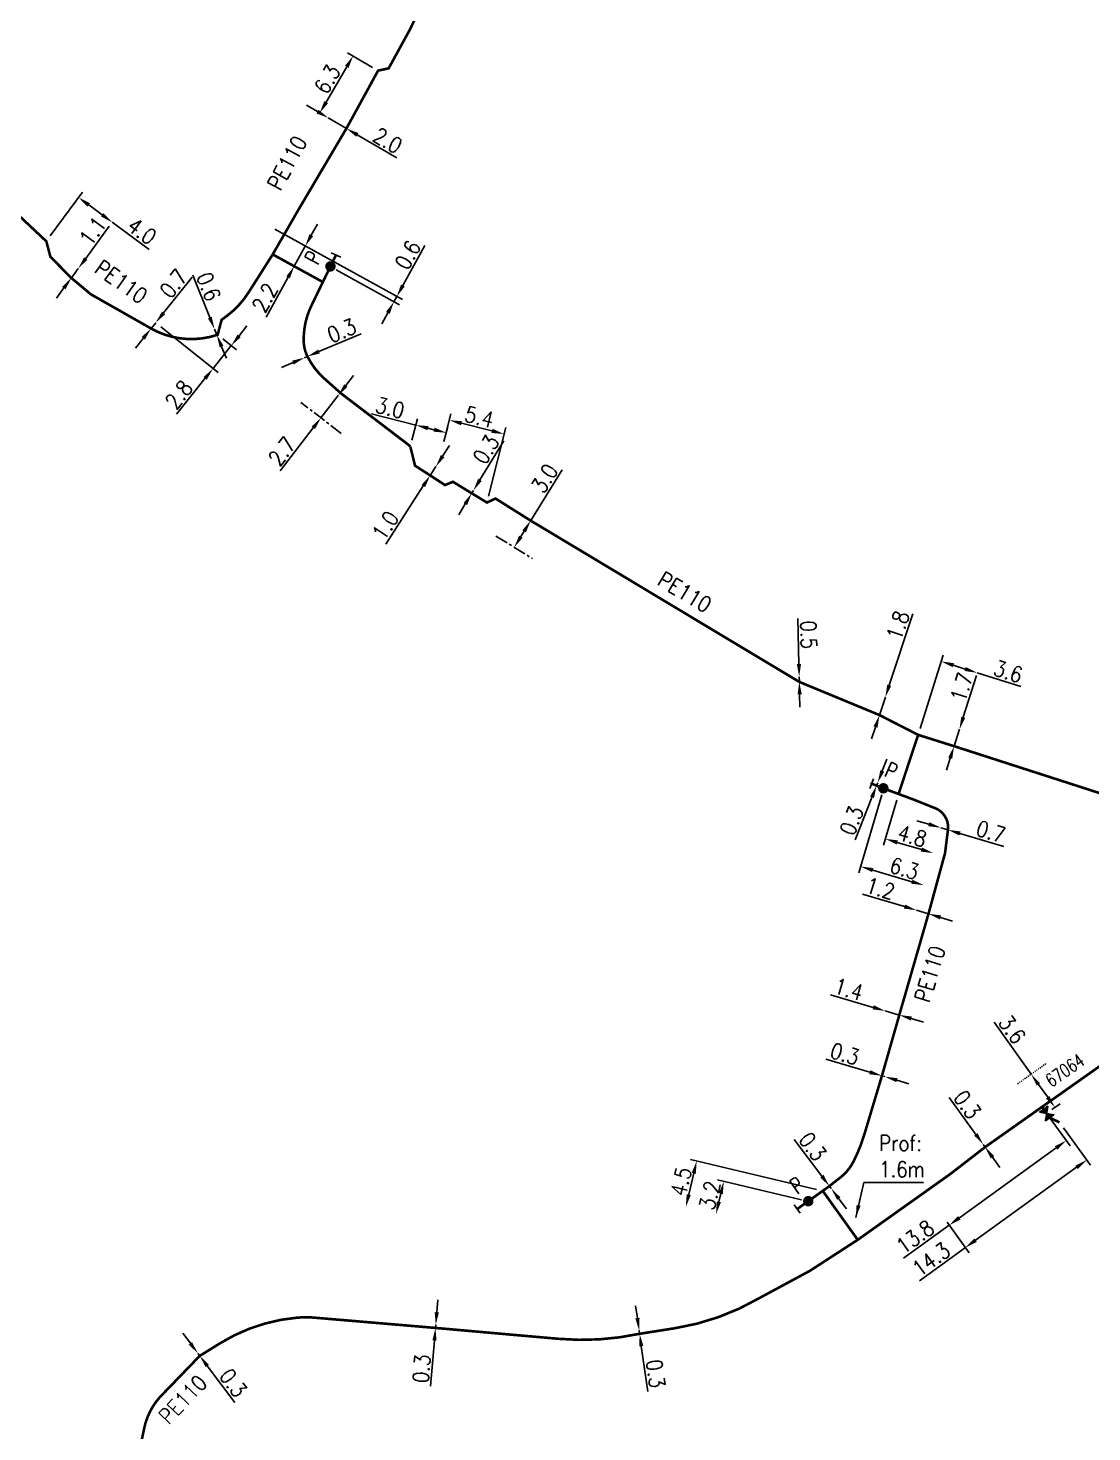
# Model space of a CAD drawing. Header units: millimetres. Extents: x 194012 to 194987, y 156000 to 157000.
# Drawn here: x 194085.4 to 194187, y 156139.5 to 156273.7 of the extents above; entities that cross this region are included whole.
import ezdxf
from ezdxf.enums import TextEntityAlignment as Align

# ---------------------------------------------------------------- set-up
doc = ezdxf.new("R2010")
doc.units = ezdxf.units.MM
doc.header["$PDMODE"] = 34
doc.linetypes.add('CENTER', pattern=[2, 1.25, -0.25, 0.25, -0.25])
doc.layers.get('0').update_dxf_attribs({"linetype": 'CONTINUOUS'})
doc.layers.get('Defpoints').update_dxf_attribs({"linetype": 'CONTINUOUS'})
for name, color, linetype in [('G_120', 4, 'CONTINUOUS'), ('G_300', 7, 'CONTINUOUS'), ('G_340', 7, 'CONTINUOUS')]:
    doc.layers.add(name, color=color, linetype=linetype)
doc.styles.add('G_ROMANS', font='ROMANS.SHX', dxfattribs={"width": 0.75})
doc.styles.get("Standard").update_dxf_attribs({"font": 'romans.shx', "width": 0.85})
doc.linetypes.add('G_TYPB_PE', pattern='A,5,-0.3,["o",Standard,S=1.5,R=0,X=0,Y=-0.5],-1.65', length=6.95)
doc.dimstyles.get("Standard").update_dxf_attribs({"dimtxt": 1.5, "dimasz": 1.2, "dimexe": 0.625, "dimexo": 0.625, "dimgap": 0.25, "dimtad": 1, "dimdec": 1, "dimzin": 0, "dimdsep": 46, "dimtxsty": 'Standard', "dimcen": -0.5, "dimadec": 0, "dimazin": 0, "dimtfac": 1, "dimtdec": 1, "dimtmove": 0, "dimatfit": 3, "dimfxl": 1, "dimtolj": 1, "dimtzin": 0, "dimarcsym": 0})

# ---------------------------------------------------------------- blocks, each defined once
blk = doc.blocks.new('G_300_12')
at = {"color": 0, "linetype": 'Continuous', "const_width": 0.497, "flags": 128}
blk.add_lwpolyline([(-0.21, 0, 1), (0.29, 0, 1)], format="xyb", close=True, dxfattribs=at)
at = {"color": 0, "linetype": 'Continuous', "style": 'G_ROMANS', "width": 0.75}
blk.add_text('P', height=1.5, dxfattribs=at).set_placement((0.04, 1.85), align=Align.MIDDLE)
at = {"color": 0, "linetype": 'Continuous', "style": 'G_ROMANS', "width": 0.75, "flags": 3}
for tag, p in [('DEF_LEG', (0, -10)), ('DEF_COUP', (0, -12.5)), ('DEF_TYPE', (0, -15))]:
    blk.add_attdef(tag, text='', height=1.2, dxfattribs=at).set_placement(p, align=Align.MIDDLE)
blk = doc.blocks.new('*D128')
at = {"layer": 'Defpoints', "color": 0, "linetype": 'Continuous'}
for p in [(194176.66, 156167), (194176.66, 156167), (194176.83, 156166.76)]:
    blk.add_point(p, dxfattribs=at)
at = {"layer": 'G_120', "color": 0, "linetype": 'Continuous', "lineweight": -2}
for p, q in [((194175.95, 156167.97), (194173.39, 156171.51)), ((194176.83, 156166.76), (194176.66, 156167)), ((194177.54, 156165.79), (194178.24, 156164.81))]:
    blk.add_line(p, q, dxfattribs=at)
at = {"layer": 'G_120', "color": 0, "linetype": 'Continuous'}
for points in [[(194176.11, 156168.09), (194175.79, 156167.86), (194176.66, 156167)], [(194177.7, 156165.9), (194177.37, 156165.67), (194176.83, 156166.76)]]:
    blk.add_solid(points, dxfattribs=at)
at = {"layer": 'G_120', "color": 0, "linetype": 'Continuous', "insert": (194175.13, 156170.82), "char_height": 1.5, "attachment_point": 5, "rotation": 305.9159}
blk.add_mtext('\\A1;0.3', dxfattribs=at)
blk = doc.blocks.new('*D129')
at = {"layer": 'Defpoints', "color": 0, "linetype": 'Continuous'}
for p in [(194143.78, 156149.22), (194143.78, 156149.22), (194143.82, 156148.92)]:
    blk.add_point(p, dxfattribs=at)
at = {"layer": 'G_120', "color": 0, "linetype": 'Continuous', "lineweight": -2}
for p, q in [((194143.61, 156150.41), (194143.44, 156151.6)), ((194143.78, 156149.22), (194143.82, 156148.92)), ((194143.98, 156147.73), (194144.59, 156143.4))]:
    blk.add_line(p, q, dxfattribs=at)
at = {"layer": 'G_120', "color": 0, "linetype": 'Continuous'}
for points in [[(194143.81, 156150.44), (194143.41, 156150.38), (194143.78, 156149.22)], [(194144.18, 156147.76), (194143.79, 156147.71), (194143.82, 156148.92)]]:
    blk.add_solid(points, dxfattribs=at)
at = {"layer": 'G_120', "color": 0, "linetype": 'Continuous', "insert": (194145.36, 156145.11), "char_height": 1.5, "attachment_point": 5, "rotation": 277.957}
blk.add_mtext('\\A1;0.3', dxfattribs=at)
blk = doc.blocks.new('*D130')
at = {"layer": 'Defpoints', "color": 0, "linetype": 'Continuous'}
for p in [(194124.31, 156149.48), (194124.34, 156149.78), (194124.34, 156149.78)]:
    blk.add_point(p, dxfattribs=at)
at = {"layer": 'G_120', "color": 0, "linetype": 'Continuous', "lineweight": -2}
for p, q in [((194124.44, 156150.97), (194124.54, 156152.17)), ((194124.34, 156149.78), (194124.31, 156149.48)), ((194124.21, 156148.28), (194123.85, 156143.93))]:
    blk.add_line(p, q, dxfattribs=at)
at = {"layer": 'G_120', "color": 0, "linetype": 'Continuous'}
for points in [[(194124.24, 156150.99), (194124.64, 156150.96), (194124.34, 156149.78)], [(194124.02, 156148.3), (194124.41, 156148.27), (194124.31, 156149.48)]]:
    blk.add_solid(points, dxfattribs=at)
at = {"layer": 'G_120', "color": 0, "linetype": 'Continuous', "insert": (194122.99, 156145.59), "char_height": 1.5, "attachment_point": 5, "rotation": 85.2275}
blk.add_mtext('\\A1;0.3', dxfattribs=at)
blk = doc.blocks.new('*D131')
at = {"layer": 'Defpoints', "color": 0, "linetype": 'Continuous'}
for p in [(194101.61, 156147.05), (194101.61, 156147.05), (194101.79, 156146.81)]:
    blk.add_point(p, dxfattribs=at)
at = {"layer": 'G_120', "color": 0, "linetype": 'Continuous', "lineweight": -2}
for p, q in [((194100.89, 156148.01), (194100.16, 156148.97)), ((194101.61, 156147.05), (194101.79, 156146.81)), ((194102.51, 156145.85), (194105.15, 156142.36))]:
    blk.add_line(p, q, dxfattribs=at)
at = {"layer": 'G_120', "color": 0, "linetype": 'Continuous'}
for points in [[(194101.05, 156148.13), (194100.73, 156147.89), (194101.61, 156147.05)], [(194102.67, 156145.97), (194102.36, 156145.73), (194101.79, 156146.81)]]:
    blk.add_solid(points, dxfattribs=at)
at = {"layer": 'G_120', "color": 0, "linetype": 'Continuous', "insert": (194104.99, 156144.23), "char_height": 1.5, "attachment_point": 5, "rotation": 307.0607}
blk.add_mtext('\\A1;0.3', dxfattribs=at)
blk = doc.blocks.new('*D147')
at = {"layer": 'Defpoints', "color": 0, "linetype": 'Continuous'}
for p in [(194159.9, 156161.57), (194151.12, 156160.36), (194151.12, 156160.36)]:
    blk.add_point(p, dxfattribs=at)
at = {"layer": 'G_300', "color": 0, "linetype": 'Continuous', "lineweight": -2}
for p, q in [((194159.3, 156161.71), (194151.25, 156163.62)), ((194151.58, 156162.31), (194151.39, 156161.53))]:
    blk.add_line(p, q, dxfattribs=at)
at = {"layer": 'G_300', "color": 0, "linetype": 'Continuous'}
for points in [[(194151.39, 156162.36), (194151.77, 156162.26), (194151.86, 156163.48)], [(194151.2, 156161.58), (194151.59, 156161.49), (194151.12, 156160.36)]]:
    blk.add_solid(points, dxfattribs=at)
at = {"layer": 'G_300', "color": 0, "linetype": 'Continuous', "insert": (194150.51, 156162.15), "char_height": 1.5, "attachment_point": 5, "rotation": 76.6465}
blk.add_mtext('\\A1;3.2', dxfattribs=at)
blk = doc.blocks.new('*D148')
at = {"layer": 'Defpoints', "color": 0, "linetype": 'Continuous'}
for p in [(194161.32, 156162.57), (194148.23, 156161.05), (194148.23, 156161.05)]:
    blk.add_point(p, dxfattribs=at)
at = {"layer": 'G_120', "color": 0, "linetype": 'Continuous', "lineweight": -2}
for p, q in [((194160.71, 156162.71), (194148.67, 156165.57)), ((194149, 156164.26), (194148.51, 156162.22))]:
    blk.add_line(p, q, dxfattribs=at)
at = {"layer": 'G_120', "color": 0, "linetype": 'Continuous'}
for points in [[(194148.8, 156164.31), (194149.19, 156164.21), (194149.27, 156165.43)], [(194148.32, 156162.26), (194148.71, 156162.17), (194148.23, 156161.05)]]:
    blk.add_solid(points, dxfattribs=at)
at = {"layer": 'G_120', "color": 0, "linetype": 'Continuous', "insert": (194147.78, 156163.47), "char_height": 1.5, "attachment_point": 5, "rotation": 76.6465}
blk.add_mtext('\\A1;4.5', dxfattribs=at)
blk = doc.blocks.new('*D149')
at = {"layer": 'Defpoints', "color": 0, "linetype": 'Continuous'}
for p in [(194161.95, 156163.03), (194162.13, 156162.79), (194162.13, 156162.79)]:
    blk.add_point(p, dxfattribs=at)
at = {"layer": 'G_120', "color": 0, "linetype": 'Continuous', "lineweight": -2}
for p, q in [((194161.23, 156163.99), (194158.59, 156167.47)), ((194162.13, 156162.79), (194161.95, 156163.03)), ((194162.86, 156161.83), (194163.58, 156160.87))]:
    blk.add_line(p, q, dxfattribs=at)
at = {"layer": 'G_120', "color": 0, "linetype": 'Continuous'}
for points in [[(194161.39, 156164.11), (194161.07, 156163.86), (194161.95, 156163.03)], [(194163.02, 156161.95), (194162.7, 156161.71), (194162.13, 156162.79)]]:
    blk.add_solid(points, dxfattribs=at)
at = {"layer": 'G_120', "color": 0, "linetype": 'Continuous', "insert": (194160.35, 156166.81), "char_height": 1.5, "attachment_point": 5, "rotation": 307.1049}
blk.add_mtext('\\A1;0.3', dxfattribs=at)
blk = doc.blocks.new('*D150')
at = {"layer": 'Defpoints', "color": 0, "linetype": 'Continuous'}
for p in [(194166.97, 156173.57), (194167.25, 156173.49), (194167.25, 156173.49)]:
    blk.add_point(p, dxfattribs=at)
at = {"layer": 'G_120', "color": 0, "linetype": 'Continuous', "lineweight": -2}
for p, q in [((194165.82, 156173.92), (194161.62, 156175.16)), ((194167.25, 156173.49), (194166.97, 156173.57)), ((194168.4, 156173.15), (194169.55, 156172.81))]:
    blk.add_line(p, q, dxfattribs=at)
at = {"layer": 'G_120', "color": 0, "linetype": 'Continuous'}
for points in [[(194165.87, 156174.11), (194165.76, 156173.72), (194166.97, 156173.57)], [(194168.46, 156173.34), (194168.35, 156172.96), (194167.25, 156173.49)]]:
    blk.add_solid(points, dxfattribs=at)
at = {"layer": 'G_120', "color": 0, "linetype": 'Continuous', "insert": (194163.43, 156175.67), "char_height": 1.5, "attachment_point": 5, "rotation": 343.4586}
blk.add_mtext('\\A1;0.3', dxfattribs=at)
blk = doc.blocks.new('*D151')
at = {"layer": 'Defpoints', "color": 0, "linetype": 'Continuous'}
for p in [(194167.29, 156179.77), (194167.29, 156179.77), (194168.63, 156179.38)]:
    blk.add_point(p, dxfattribs=at)
at = {"layer": 'G_120', "color": 0, "linetype": 'Continuous', "lineweight": -2}
for p, q in [((194166.14, 156180.11), (194162.06, 156181.31)), ((194168.63, 156179.38), (194167.29, 156179.77)), ((194169.78, 156179.04), (194170.93, 156178.7))]:
    blk.add_line(p, q, dxfattribs=at)
at = {"layer": 'G_120', "color": 0, "linetype": 'Continuous'}
for points in [[(194166.19, 156180.31), (194166.08, 156179.92), (194167.29, 156179.77)], [(194169.84, 156179.23), (194169.73, 156178.85), (194168.63, 156179.38)]]:
    blk.add_solid(points, dxfattribs=at)
at = {"layer": 'G_120', "color": 0, "linetype": 'Continuous', "insert": (194163.8, 156181.84), "char_height": 1.5, "attachment_point": 5, "rotation": 343.6075}
blk.add_mtext('\\A1;1.4', dxfattribs=at)
blk = doc.blocks.new('*D152')
at = {"layer": 'Defpoints', "color": 0, "linetype": 'Continuous'}
for p in [(194170.27, 156189.39), (194170.27, 156189.39), (194171.42, 156189.05)]:
    blk.add_point(p, dxfattribs=at)
at = {"layer": 'G_120', "color": 0, "linetype": 'Continuous', "lineweight": -2}
for p, q in [((194169.12, 156189.74), (194165.11, 156190.94)), ((194171.42, 156189.05), (194170.27, 156189.39)), ((194172.57, 156188.71), (194173.72, 156188.36))]:
    blk.add_line(p, q, dxfattribs=at)
at = {"layer": 'G_120', "color": 0, "linetype": 'Continuous'}
for points in [[(194169.18, 156189.93), (194169.07, 156189.55), (194170.27, 156189.39)], [(194172.63, 156188.9), (194172.51, 156188.51), (194171.42, 156189.05)]]:
    blk.add_solid(points, dxfattribs=at)
at = {"layer": 'G_120', "color": 0, "linetype": 'Continuous', "insert": (194166.83, 156191.47), "char_height": 1.5, "attachment_point": 5, "rotation": 343.341}
blk.add_mtext('\\A1;1.2', dxfattribs=at)
blk = doc.blocks.new('*D153')
at = {"layer": 'Defpoints', "color": 0, "linetype": 'Continuous'}
for p in [(194167.15, 156201.03), (194170.98, 156191.78), (194170.98, 156191.78)]:
    blk.add_point(p, dxfattribs=at)
at = {"layer": 'G_300', "color": 0, "linetype": 'Continuous', "lineweight": -2}
for p, q in [((194166.97, 156200.43), (194164.76, 156192.97)), ((194166.09, 156193.23), (194169.83, 156192.12))]:
    blk.add_line(p, q, dxfattribs=at)
at = {"layer": 'G_300', "color": 0, "linetype": 'Continuous'}
for points in [[(194166.15, 156193.42), (194166.03, 156193.04), (194164.94, 156193.57)], [(194169.89, 156192.31), (194169.77, 156191.93), (194170.98, 156191.78)]]:
    blk.add_solid(points, dxfattribs=at)
at = {"layer": 'G_300', "color": 0, "linetype": 'Continuous', "insert": (194169.11, 156193.38), "char_height": 1.5, "attachment_point": 5, "rotation": 343.4798}
blk.add_mtext('\\A1;6.3', dxfattribs=at)
blk = doc.blocks.new('*D154')
at = {"layer": 'Defpoints', "color": 0, "linetype": 'Continuous'}
for p in [(194168.56, 156200.5), (194171.89, 156194.85), (194171.89, 156194.85)]:
    blk.add_point(p, dxfattribs=at)
at = {"layer": 'G_120', "color": 0, "linetype": 'Continuous', "lineweight": -2}
for p, q in [((194168.38, 156199.9), (194167.11, 156195.62)), ((194168.44, 156195.87), (194170.74, 156195.19))]:
    blk.add_line(p, q, dxfattribs=at)
at = {"layer": 'G_120', "color": 0, "linetype": 'Continuous'}
for points in [[(194168.5, 156196.07), (194168.38, 156195.68), (194167.29, 156196.21)], [(194170.8, 156195.38), (194170.68, 156195), (194171.89, 156194.85)]]:
    blk.add_solid(points, dxfattribs=at)
at = {"layer": 'G_120', "color": 0, "linetype": 'Continuous', "insert": (194169.87, 156196.49), "char_height": 1.5, "attachment_point": 5, "rotation": 343.4798}
blk.add_mtext('\\A1;4.8', dxfattribs=at)
blk = doc.blocks.new('*D155')
at = {"layer": 'Defpoints', "color": 0, "linetype": 'Continuous'}
for p in [(194172.61, 156197.27), (194172.61, 156197.27), (194173.28, 156197.07)]:
    blk.add_point(p, dxfattribs=at)
at = {"layer": 'G_120', "color": 0, "linetype": 'Continuous', "lineweight": -2}
for p, q in [((194171.46, 156197.61), (194170.31, 156197.95)), ((194172.61, 156197.27), (194173.28, 156197.07)), ((194174.43, 156196.73), (194178.62, 156195.49))]:
    blk.add_line(p, q, dxfattribs=at)
at = {"layer": 'G_120', "color": 0, "linetype": 'Continuous'}
for points in [[(194171.51, 156197.8), (194171.4, 156197.42), (194172.61, 156197.27)], [(194174.49, 156196.92), (194174.37, 156196.54), (194173.28, 156197.07)]]:
    blk.add_solid(points, dxfattribs=at)
at = {"layer": 'G_120', "color": 0, "linetype": 'Continuous', "insert": (194177.38, 156196.9), "char_height": 1.5, "attachment_point": 5, "rotation": 343.4798}
blk.add_mtext('\\A1;0.7', dxfattribs=at)
blk = doc.blocks.new('G_340_07')
at = {"color": 0, "linetype": 'Continuous', "const_width": 0.25, "flags": 128}
blk.add_lwpolyline([(0, 0), (1.25, 0)], dxfattribs=at)
at = {"color": 0, "linetype": 'Continuous', "flags": 128}
blk.add_lwpolyline([(1.25, -0.5), (1.25, 0.5)], dxfattribs=at)
at = {"color": 0, "linetype": 'Continuous', "style": 'G_ROMANS', "width": 0.75, "flags": 3}
for tag, p in [('DEF_LEG', (0, -5)), ('DEF_COUP', (0, -7.5)), ('DEF_TYPE', (0, -10))]:
    blk.add_attdef(tag, text='', height=1.2, dxfattribs=at).set_placement(p, align=Align.MIDDLE)
blk = doc.blocks.new('*D156')
at = {"layer": 'Defpoints', "color": 0, "linetype": 'Continuous'}
for p in [(194176.08, 156212.08), (194176.08, 156212.08), (194170.43, 156206.15)]:
    blk.add_point(p, dxfattribs=at)
at = {"layer": 'G_120', "color": 0, "linetype": 'Continuous', "lineweight": -2}
for p, q in [((194170.62, 156206.75), (194172.83, 156213.76)), ((194173.79, 156212.81), (194174.93, 156212.44)), ((194176.08, 156212.08), (194180.25, 156210.77))]:
    blk.add_line(p, q, dxfattribs=at)
at = {"layer": 'G_120', "color": 0, "linetype": 'Continuous'}
for points in [[(194173.85, 156213), (194173.73, 156212.61), (194172.64, 156213.17)], [(194174.99, 156212.63), (194174.87, 156212.25), (194176.08, 156212.08)]]:
    blk.add_solid(points, dxfattribs=at)
at = {"layer": 'G_120', "color": 0, "linetype": 'Continuous', "insert": (194179.03, 156212.2), "char_height": 1.5, "attachment_point": 5, "rotation": 342.4955}
blk.add_mtext('\\A1;3.6', dxfattribs=at)
blk = doc.blocks.new('*D157')
at = {"layer": 'Defpoints', "color": 0, "linetype": 'Continuous'}
for p in [(194174.38, 156206.69), (194174.38, 156206.69), (194173.86, 156205.07)]:
    blk.add_point(p, dxfattribs=at)
at = {"layer": 'G_120', "color": 0, "linetype": 'Continuous', "lineweight": -2}
for p, q in [((194174.74, 156207.83), (194176, 156211.83)), ((194173.86, 156205.07), (194174.38, 156206.69)), ((194173.5, 156203.92), (194173.14, 156202.78))]:
    blk.add_line(p, q, dxfattribs=at)
at = {"layer": 'G_120', "color": 0, "linetype": 'Continuous'}
for points in [[(194174.55, 156207.89), (194174.93, 156207.77), (194174.38, 156206.69)], [(194173.31, 156203.98), (194173.69, 156203.86), (194173.86, 156205.07)]]:
    blk.add_solid(points, dxfattribs=at)
at = {"layer": 'G_120', "color": 0, "linetype": 'Continuous', "insert": (194174.59, 156210.7), "char_height": 1.5, "attachment_point": 5, "rotation": 72.4955}
blk.add_mtext('\\A1;1.7', dxfattribs=at)
blk = doc.blocks.new('*D158')
at = {"layer": 'Defpoints', "color": 0, "linetype": 'Continuous'}
for p in [(194166.57, 156201.58), (194166.57, 156201.58), (194167.15, 156201.03)]:
    blk.add_point(p, dxfattribs=at)
at = {"layer": 'G_300', "color": 0, "linetype": 'Continuous', "lineweight": -2}
for p, q in [((194167, 156202.7), (194167.44, 156203.82)), ((194166.57, 156201.26), (194165.88, 156201.53)), ((194166.57, 156201.58), (194166.46, 156201.3)), ((194166.02, 156200.18), (194164.43, 156196.11))]:
    blk.add_line(p, q, dxfattribs=at)
at = {"layer": 'G_300', "color": 0, "linetype": 'Continuous'}
for points in [[(194166.82, 156202.77), (194167.19, 156202.63), (194166.57, 156201.58)], [(194165.84, 156200.26), (194166.21, 156200.11), (194166.46, 156201.3)]]:
    blk.add_solid(points, dxfattribs=at)
at = {"layer": 'G_300', "color": 0, "linetype": 'Continuous', "insert": (194164.08, 156197.95), "char_height": 1.5, "attachment_point": 5, "rotation": 68.6653}
blk.add_mtext('\\A1;0.3', dxfattribs=at)
blk = doc.blocks.new('*D161')
at = {"layer": 'Defpoints', "color": 0, "linetype": 'Continuous'}
for p in [(194167.3, 156209.75), (194167.3, 156209.75), (194166.74, 156208.04)]:
    blk.add_point(p, dxfattribs=at)
at = {"layer": 'G_120', "color": 0, "linetype": 'Continuous', "lineweight": -2}
for p, q in [((194167.67, 156210.89), (194169.91, 156217.71)), ((194166.74, 156208.04), (194167.3, 156209.75)), ((194166.36, 156206.9), (194165.99, 156205.76))]:
    blk.add_line(p, q, dxfattribs=at)
at = {"layer": 'G_120', "color": 0, "linetype": 'Continuous'}
for points in [[(194167.48, 156210.96), (194167.86, 156210.83), (194167.3, 156209.75)], [(194166.17, 156206.97), (194166.55, 156206.84), (194166.74, 156208.04)]]:
    blk.add_solid(points, dxfattribs=at)
at = {"layer": 'G_120', "color": 0, "linetype": 'Continuous', "insert": (194168.5, 156216.61), "char_height": 1.5, "attachment_point": 5, "rotation": 71.8163}
blk.add_mtext('\\A1;1.8', dxfattribs=at)
blk = doc.blocks.new('*D162')
at = {"layer": 'Defpoints', "color": 0, "linetype": 'Continuous'}
for p in [(194159.07, 156211.71), (194159.07, 156211.71), (194159.08, 156211.21)]:
    blk.add_point(p, dxfattribs=at)
at = {"layer": 'G_120', "color": 0, "linetype": 'Continuous', "lineweight": -2}
for p, q in [((194159.04, 156212.91), (194158.93, 156217.28)), ((194159.08, 156211.21), (194159.07, 156211.71)), ((194159.11, 156210.01), (194159.14, 156208.81))]:
    blk.add_line(p, q, dxfattribs=at)
at = {"layer": 'G_120', "color": 0, "linetype": 'Continuous'}
for points in [[(194159.24, 156212.92), (194158.84, 156212.91), (194159.07, 156211.71)], [(194159.31, 156210.02), (194158.91, 156210.01), (194159.08, 156211.21)]]:
    blk.add_solid(points, dxfattribs=at)
at = {"layer": 'G_120', "color": 0, "linetype": 'Continuous', "insert": (194159.97, 156215.72), "char_height": 1.5, "attachment_point": 5, "rotation": 271.408}
blk.add_mtext('\\A1;0.5', dxfattribs=at)
blk = doc.blocks.new('*D163')
at = {"layer": 'Defpoints', "color": 0, "linetype": 'Continuous'}
for p in [(194133.41, 156226.62), (194131.84, 156224.07), (194131.84, 156224.07)]:
    blk.add_point(p, dxfattribs=at)
at = {"layer": 'G_120', "color": 0, "linetype": 'Continuous', "lineweight": -2}
for p, q in [((194133.41, 156226.62), (194136.42, 156231.48)), ((194132.47, 156225.09), (194132.78, 156225.6))]:
    blk.add_line(p, q, dxfattribs=at)
at = {"layer": 'G_120', "color": 0, "linetype": 'Continuous'}
for points in [[(194132.61, 156225.7), (194132.95, 156225.49), (194133.41, 156226.62)], [(194132.3, 156225.19), (194132.64, 156224.98), (194131.84, 156224.07)]]:
    blk.add_solid(points, dxfattribs=at)
at = {"layer": 'G_120', "color": 0, "linetype": 'Continuous', "insert": (194134.74, 156230.66), "char_height": 1.5, "attachment_point": 5, "rotation": 58.2445}
blk.add_mtext('\\A1;3.0', dxfattribs=at)
blk = doc.blocks.new('*D164')
at = {"layer": 'Defpoints', "color": 0, "linetype": 'Continuous'}
for p in [(194127.78, 156229.23), (194127.94, 156229.49), (194127.94, 156229.49)]:
    blk.add_point(p, dxfattribs=at)
at = {"layer": 'G_120', "color": 0, "linetype": 'Continuous', "lineweight": -2}
for p, q in [((194128.56, 156230.52), (194130.83, 156234.25)), ((194127.78, 156229.23), (194127.94, 156229.49)), ((194127.16, 156228.21), (194126.54, 156227.18))]:
    blk.add_line(p, q, dxfattribs=at)
at = {"layer": 'G_120', "color": 0, "linetype": 'Continuous'}
for points in [[(194128.39, 156230.62), (194128.73, 156230.41), (194127.94, 156229.49)], [(194126.99, 156228.31), (194127.33, 156228.1), (194127.78, 156229.23)]]:
    blk.add_solid(points, dxfattribs=at)
at = {"layer": 'G_120', "color": 0, "linetype": 'Continuous', "insert": (194129.15, 156233.42), "char_height": 1.5, "attachment_point": 5, "rotation": 58.7415}
blk.add_mtext('\\A1;0.3', dxfattribs=at)
blk = doc.blocks.new('*D165')
at = {"layer": 'Defpoints', "color": 0, "linetype": 'Continuous'}
for p in [(194125.64, 156236.22), (194124.97, 156233.57), (194129.23, 156228.35)]:
    blk.add_point(p, dxfattribs=at)
at = {"layer": 'G_120', "color": 0, "linetype": 'Continuous', "lineweight": -2}
for p, q in [((194125.12, 156234.18), (194125.79, 156236.82)), ((194129.71, 156235.2), (194126.8, 156235.93)), ((194129.38, 156228.96), (194131.03, 156235.51))]:
    blk.add_line(p, q, dxfattribs=at)
at = {"layer": 'G_120', "color": 0, "linetype": 'Continuous'}
for points in [[(194126.85, 156236.12), (194126.75, 156235.73), (194125.64, 156236.22)], [(194129.76, 156235.39), (194129.66, 156235), (194130.87, 156234.9)]]:
    blk.add_solid(points, dxfattribs=at)
at = {"layer": 'G_120', "color": 0, "linetype": 'Continuous', "insert": (194128.5, 156236.53), "char_height": 1.5, "attachment_point": 5, "rotation": 345.9254}
blk.add_mtext('\\A1;5.4', dxfattribs=at)
blk = doc.blocks.new('*D166')
at = {"layer": 'Defpoints', "color": 0, "linetype": 'Continuous'}
for p in [(194125.34, 156235.02), (194121.91, 156233.7), (194124.97, 156233.57)]:
    blk.add_point(p, dxfattribs=at)
at = {"layer": 'G_120', "color": 0, "linetype": 'Continuous', "lineweight": -2}
for p, q in [((194122.43, 156235.75), (194118.19, 156236.81)), ((194122.06, 156234.3), (194122.58, 156236.36)), ((194124.17, 156235.31), (194123.59, 156235.46)), ((194125.12, 156234.18), (194125.49, 156235.63))]:
    blk.add_line(p, q, dxfattribs=at)
at = {"layer": 'G_120', "color": 0, "linetype": 'Continuous'}
for points in [[(194123.64, 156235.65), (194123.54, 156235.26), (194122.43, 156235.75)], [(194124.22, 156235.51), (194124.12, 156235.12), (194125.34, 156235.02)]]:
    blk.add_solid(points, dxfattribs=at)
at = {"layer": 'G_120', "color": 0, "linetype": 'Continuous', "insert": (194119.97, 156237.4), "char_height": 1.5, "attachment_point": 5, "rotation": 345.9254}
blk.add_mtext('\\A1;3.0', dxfattribs=at)
blk = doc.blocks.new('*D167')
at = {"layer": 'Defpoints', "color": 0, "linetype": 'Continuous'}
for p in [(194124.35, 156231.78), (194124.35, 156231.78), (194123.81, 156230.94)]:
    blk.add_point(p, dxfattribs=at)
at = {"layer": 'G_120', "color": 0, "linetype": 'Continuous', "lineweight": -2}
for p, q in [((194125, 156232.78), (194125.65, 156233.79)), ((194124.35, 156231.78), (194123.81, 156230.94)), ((194123.15, 156229.93), (194119.56, 156224.37))]:
    blk.add_line(p, q, dxfattribs=at)
at = {"layer": 'G_120', "color": 0, "linetype": 'Continuous'}
for points in [[(194124.83, 156232.89), (194125.17, 156232.68), (194124.35, 156231.78)], [(194122.99, 156230.04), (194123.32, 156229.82), (194123.81, 156230.94)]]:
    blk.add_solid(points, dxfattribs=at)
at = {"layer": 'G_120', "color": 0, "linetype": 'Continuous', "insert": (194119.53, 156226.16), "char_height": 1.5, "attachment_point": 5, "rotation": 57.1099}
blk.add_mtext('\\A1;1.0', dxfattribs=at)
blk = doc.blocks.new('*D168')
at = {"layer": 'Defpoints', "color": 0, "linetype": 'Continuous'}
for p in [(194108.41, 156254.76), (194111.87, 156252.85), (194110.81, 156250.93)]:
    blk.add_point(p, dxfattribs=at)
at = {"layer": 'G_120', "color": 0, "linetype": 'Continuous', "lineweight": -2}
for p, q in [((194108.96, 156254.46), (194112.42, 156252.55)), ((194112.45, 156253.91), (194113.03, 156254.96)), ((194111.87, 156252.85), (194110.81, 156250.93)), ((194110.23, 156249.88), (194108.12, 156246.05))]:
    blk.add_line(p, q, dxfattribs=at)
at = {"layer": 'G_120', "color": 0, "linetype": 'Continuous'}
for points in [[(194112.28, 156254), (194112.63, 156253.81), (194111.87, 156252.85)], [(194110.06, 156249.97), (194110.41, 156249.78), (194110.81, 156250.93)]]:
    blk.add_solid(points, dxfattribs=at)
at = {"layer": 'G_120', "color": 0, "linetype": 'Continuous', "insert": (194108.01, 156247.92), "char_height": 1.5, "attachment_point": 5, "rotation": 61.1668}
blk.add_mtext('\\A1;2.2', dxfattribs=at)
blk = doc.blocks.new('*D169')
at = {"layer": 'Defpoints', "color": 0, "linetype": 'Continuous'}
for p in [(194108.41, 156254.76), (194114.26, 156250.88), (194120.62, 156248.04)]:
    blk.add_point(p, dxfattribs=at)
at = {"layer": 'G_300', "color": 0, "linetype": 'Continuous', "lineweight": -2}
for p, q in [((194108.96, 156254.46), (194121.17, 156247.74)), ((194121.2, 156249.09), (194123.31, 156252.92)), ((194114.81, 156250.57), (194120.89, 156247.23)), ((194120.34, 156247.53), (194120.62, 156248.04)), ((194119.76, 156246.48), (194119.18, 156245.43))]:
    blk.add_line(p, q, dxfattribs=at)
at = {"layer": 'G_300', "color": 0, "linetype": 'Continuous'}
for points in [[(194121.02, 156249.19), (194121.37, 156248.99), (194120.62, 156248.04)], [(194119.59, 156246.58), (194119.94, 156246.38), (194120.34, 156247.53)]]:
    blk.add_solid(points, dxfattribs=at)
at = {"layer": 'G_300', "color": 0, "linetype": 'Continuous', "insert": (194121.67, 156252.01), "char_height": 1.5, "attachment_point": 5, "rotation": 61.1668}
blk.add_mtext('\\A1;0.6', dxfattribs=at)
blk = doc.blocks.new('*D170')
at = {"layer": 'Defpoints', "color": 0, "linetype": 'Continuous'}
for p in [(194115.02, 156238.58), (194113.37, 156236.44), (194113.37, 156236.44)]:
    blk.add_point(p, dxfattribs=at)
at = {"layer": 'G_120', "color": 0, "linetype": 'Continuous', "lineweight": -2}
for p, q in [((194115.75, 156239.53), (194116.48, 156240.48)), ((194115.02, 156238.58), (194113.37, 156236.44)), ((194112.88, 156236.82), (194112.88, 156236.82)), ((194112.64, 156235.49), (194109.48, 156231.38))]:
    blk.add_line(p, q, dxfattribs=at)
at = {"layer": 'G_120', "color": 0, "linetype": 'Continuous'}
for points in [[(194115.59, 156239.65), (194115.91, 156239.41), (194115.02, 156238.58)], [(194112.48, 156235.61), (194112.8, 156235.37), (194113.37, 156236.44)]]:
    blk.add_solid(points, dxfattribs=at)
at = {"layer": 'G_120', "color": 0, "linetype": 'Continuous', "insert": (194109.65, 156233.24), "char_height": 1.5, "attachment_point": 5, "rotation": 52.4148}
blk.add_mtext('\\A1;2.7', dxfattribs=at)
blk = doc.blocks.new('*D171')
at = {"layer": 'Defpoints', "color": 0, "linetype": 'Continuous'}
for p in [(194111.8, 156242.19), (194111.8, 156242.19), (194112.08, 156242.31)]:
    blk.add_point(p, dxfattribs=at)
at = {"layer": 'G_120', "color": 0, "linetype": 'Continuous', "lineweight": -2}
for p, q in [((194113.18, 156242.78), (194117.21, 156244.48)), ((194111.8, 156242.19), (194112.08, 156242.31)), ((194110.7, 156241.72), (194109.59, 156241.26))]:
    blk.add_line(p, q, dxfattribs=at)
at = {"layer": 'G_120', "color": 0, "linetype": 'Continuous'}
for points in [[(194110.62, 156241.91), (194110.77, 156241.54), (194111.8, 156242.19)], [(194113.1, 156242.96), (194113.26, 156242.59), (194112.08, 156242.31)]]:
    blk.add_solid(points, dxfattribs=at)
at = {"layer": 'G_120', "color": 0, "linetype": 'Continuous', "insert": (194115.36, 156244.78), "char_height": 1.5, "attachment_point": 5, "rotation": 22.9602}
blk.add_mtext('\\A1;0.3', dxfattribs=at)
blk = doc.blocks.new('*D172')
at = {"layer": 'Defpoints', "color": 0, "linetype": 'Continuous'}
for p in [(194103.2, 156244.91), (194103.2, 156244.91), (194103.43, 156244.36)]:
    blk.add_point(p, dxfattribs=at)
at = {"layer": 'G_120', "color": 0, "linetype": 'Continuous', "lineweight": -2}
for p, q in [((194102.75, 156246.03), (194101.12, 156250.08)), ((194103.43, 156244.36), (194103.2, 156244.91)), ((194103.88, 156243.24), (194104.33, 156242.13))]:
    blk.add_line(p, q, dxfattribs=at)
at = {"layer": 'G_120', "color": 0, "linetype": 'Continuous'}
for points in [[(194102.94, 156246.1), (194102.57, 156245.95), (194103.2, 156244.91)], [(194104.06, 156243.32), (194103.69, 156243.17), (194103.43, 156244.36)]]:
    blk.add_solid(points, dxfattribs=at)
at = {"layer": 'G_120', "color": 0, "linetype": 'Continuous', "insert": (194102.64, 156248.98), "char_height": 1.5, "attachment_point": 5, "rotation": 291.9629}
blk.add_mtext('\\A1;0.6', dxfattribs=at)
blk = doc.blocks.new('*D175')
at = {"layer": 'Defpoints', "color": 0, "linetype": 'Continuous'}
for p in [(194090.18, 156250.7), (194090.18, 156250.7), (194089.52, 156249.81)]:
    blk.add_point(p, dxfattribs=at)
at = {"layer": 'G_120', "color": 0, "linetype": 'Continuous', "lineweight": -2}
for p, q in [((194090.89, 156251.67), (194093.15, 156254.75)), ((194089.52, 156249.81), (194090.18, 156250.7)), ((194088.81, 156248.85), (194088.1, 156247.88))]:
    blk.add_line(p, q, dxfattribs=at)
at = {"layer": 'G_120', "color": 0, "linetype": 'Continuous'}
for points in [[(194090.73, 156251.79), (194091.05, 156251.55), (194090.18, 156250.7)], [(194088.65, 156248.97), (194088.97, 156248.73), (194089.52, 156249.81)]]:
    blk.add_solid(points, dxfattribs=at)
at = {"layer": 'G_120', "color": 0, "linetype": 'Continuous', "insert": (194091.57, 156254.28), "char_height": 1.5, "attachment_point": 5, "rotation": 53.6645}
blk.add_mtext('\\A1;1.1', dxfattribs=at)
blk = doc.blocks.new('*D176')
at = {"layer": 'Defpoints', "color": 0, "linetype": 'Continuous'}
for p in [(194093.43, 156255.13), (194093.43, 156255.13), (194087.13, 156253.31)]:
    blk.add_point(p, dxfattribs=at)
at = {"layer": 'G_120', "color": 0, "linetype": 'Continuous', "lineweight": -2}
for p, q in [((194087.5, 156253.82), (194090.58, 156258)), ((194091.18, 156256.79), (194092.47, 156255.84)), ((194093.43, 156255.13), (194096.95, 156252.53))]:
    blk.add_line(p, q, dxfattribs=at)
at = {"layer": 'G_120', "color": 0, "linetype": 'Continuous'}
for points in [[(194091.3, 156256.95), (194091.06, 156256.62), (194090.21, 156257.5)], [(194092.58, 156256), (194092.35, 156255.68), (194093.43, 156255.13)]]:
    blk.add_solid(points, dxfattribs=at)
at = {"layer": 'G_120', "color": 0, "linetype": 'Continuous', "insert": (194096.27, 156254.28), "char_height": 1.5, "attachment_point": 5, "rotation": 323.6404}
blk.add_mtext('\\A1;4.0', dxfattribs=at)
blk = doc.blocks.new('*D177')
at = {"layer": 'Defpoints', "color": 0, "linetype": 'Continuous'}
for p in [(194097.14, 156244.98), (194097.58, 156245.53), (194097.58, 156245.53)]:
    blk.add_point(p, dxfattribs=at)
at = {"layer": 'G_120', "color": 0, "linetype": 'Continuous', "lineweight": -2}
for p, q in [((194098.33, 156246.47), (194101.06, 156249.88)), ((194097.14, 156244.98), (194097.58, 156245.53)), ((194096.39, 156244.04), (194095.65, 156243.11))]:
    blk.add_line(p, q, dxfattribs=at)
at = {"layer": 'G_120', "color": 0, "linetype": 'Continuous'}
for points in [[(194098.17, 156246.59), (194098.49, 156246.34), (194097.58, 156245.53)], [(194096.24, 156244.17), (194096.55, 156243.92), (194097.14, 156244.98)]]:
    blk.add_solid(points, dxfattribs=at)
at = {"layer": 'G_120', "color": 0, "linetype": 'Continuous', "insert": (194099.29, 156249.27), "char_height": 1.5, "attachment_point": 5, "rotation": 51.3782}
blk.add_mtext('\\A1;0.7', dxfattribs=at)
blk = doc.blocks.new('*D178')
at = {"layer": 'Defpoints', "color": 0, "linetype": 'Continuous'}
for p in [(194097.58, 156245.53), (194103.5, 156244.38), (194103.06, 156241.15)]:
    blk.add_point(p, dxfattribs=at)
at = {"layer": 'G_120', "color": 0, "linetype": 'Continuous', "lineweight": -2}
for p, q in [((194098.07, 156245.14), (194103.55, 156240.76)), ((194105.55, 156244.28), (194106.3, 156245.22)), ((194103.99, 156243.99), (194105.29, 156242.95)), ((194104.8, 156243.34), (194103.06, 156241.15)), ((194102.31, 156240.22), (194099.58, 156236.8))]:
    blk.add_line(p, q, dxfattribs=at)
at = {"layer": 'G_120', "color": 0, "linetype": 'Continuous'}
for points in [[(194105.4, 156244.4), (194105.71, 156244.15), (194104.8, 156243.34)], [(194102.15, 156240.34), (194102.46, 156240.09), (194103.06, 156241.15)]]:
    blk.add_solid(points, dxfattribs=at)
at = {"layer": 'G_120', "color": 0, "linetype": 'Continuous', "insert": (194099.79, 156238.66), "char_height": 1.5, "attachment_point": 5, "rotation": 51.3782}
blk.add_mtext('\\A1;2.8', dxfattribs=at)
blk = doc.blocks.new('*D179')
at = {"layer": 'Defpoints', "color": 0, "linetype": 'Continuous'}
for p in [(194114.07, 156265.1), (194114.07, 156265.1), (194115.8, 156264.09)]:
    blk.add_point(p, dxfattribs=at)
at = {"layer": 'G_120', "color": 0, "linetype": 'Continuous', "lineweight": -2}
for p, q in [((194113.04, 156265.7), (194112, 156266.31)), ((194114.07, 156265.1), (194115.8, 156264.09)), ((194113.76, 156264.56), (194113.76, 156264.56)), ((194115.49, 156263.55), (194115.49, 156263.55)), ((194116.84, 156263.48), (194120.61, 156261.28))]:
    blk.add_line(p, q, dxfattribs=at)
at = {"layer": 'G_120', "color": 0, "linetype": 'Continuous'}
for points in [[(194113.14, 156265.88), (194112.94, 156265.53), (194114.07, 156265.1)], [(194116.94, 156263.66), (194116.74, 156263.31), (194115.8, 156264.09)]]:
    blk.add_solid(points, dxfattribs=at)
at = {"layer": 'G_120', "color": 0, "linetype": 'Continuous', "insert": (194119.75, 156262.94), "char_height": 1.5, "attachment_point": 5, "rotation": 329.6954}
blk.add_mtext('\\A1;2.0', dxfattribs=at)
blk = doc.blocks.new('*D180')
at = {"layer": 'Defpoints', "color": 0, "linetype": 'Continuous'}
for p in [(194118.83, 156269.62), (194113.26, 156265.58), (194113.26, 156265.58)]:
    blk.add_point(p, dxfattribs=at)
at = {"layer": 'G_120', "color": 0, "linetype": 'Continuous', "lineweight": -2}
for p, q in [((194118.29, 156269.93), (194115.9, 156271.33)), ((194115.83, 156269.98), (194113.86, 156266.61)), ((194113.8, 156265.26), (194113.8, 156265.26))]:
    blk.add_line(p, q, dxfattribs=at)
at = {"layer": 'G_120', "color": 0, "linetype": 'Continuous'}
for points in [[(194115.66, 156270.08), (194116.01, 156269.88), (194116.44, 156271.02)], [(194113.69, 156266.71), (194114.04, 156266.51), (194113.26, 156265.58)]]:
    blk.add_solid(points, dxfattribs=at)
at = {"layer": 'G_120', "color": 0, "linetype": 'Continuous', "insert": (194113.98, 156268.8), "char_height": 1.5, "attachment_point": 5, "rotation": 59.6642}
blk.add_mtext('\\A1;6.3', dxfattribs=at)
blk = doc.blocks.new('G_300_04')
at = {"linetype": 'Continuous'}
h = blk.add_hatch(color=0, dxfattribs=at)
h.paths.add_polyline_path([(-1, 1), (-1, -1), (0, 0)])
h.paths.add_polyline_path([(1, 1), (0, 0), (1, -1)])
at = {"color": 0, "linetype": 'Continuous', "flags": 128}
blk.add_lwpolyline([(-1, -1), (1, 1), (1, -1), (-1, 1)], close=True, dxfattribs=at)
at = {"color": 0, "linetype": 'Continuous', "style": 'G_ROMANS', "width": 0.75}
blk.add_attdef('NUM', text='', height=1.5, dxfattribs=at).set_placement((0, 2.1), align=Align.MIDDLE_CENTER)
at = {"color": 0, "linetype": 'Continuous', "style": 'G_ROMANS', "width": 0.75, "flags": 3}
for tag, p in [('DEF_LEG', (0, -5)), ('DEF_COUP', (0, -7.5)), ('DEF_TYPE', (0, -10))]:
    blk.add_attdef(tag, text='', height=1.2, dxfattribs=at).set_placement(p, align=Align.MIDDLE)
blk = doc.blocks.new('*D202')
at = {"layer": 'Defpoints', "color": 0, "linetype": 'Continuous'}
for p in [(194183.94, 156169.12), (194172.82, 156160.1), (194174.95, 156157.16)]:
    blk.add_point(p, dxfattribs=at)
at = {"layer": 'G_120', "color": 0, "linetype": 'Continuous', "lineweight": -2}
for p, q in [((194184.31, 156168.61), (194186.9, 156165.02)), ((194185.56, 156164.83), (194175.92, 156157.86)), ((194173.19, 156159.59), (194175.31, 156156.65)), ((194174.95, 156157.16), (194170.56, 156153.99))]:
    blk.add_line(p, q, dxfattribs=at)
at = {"layer": 'G_120', "color": 0, "linetype": 'Continuous'}
for points in [[(194185.45, 156164.99), (194185.68, 156164.66), (194186.54, 156165.53)], [(194175.8, 156158.02), (194176.04, 156157.7), (194174.95, 156157.16)]]:
    blk.add_solid(points, dxfattribs=at)
at = {"layer": 'G_120', "color": 0, "linetype": 'Continuous', "insert": (194171.68, 156156.03), "char_height": 1.5, "attachment_point": 5, "rotation": 35.8388}
blk.add_mtext('\\A1;14.3', dxfattribs=at)
blk = doc.blocks.new('*D203')
at = {"layer": 'Defpoints', "color": 0, "linetype": 'Continuous'}
for p in [(194182.71, 156169.97), (194172.82, 156160.1), (194173.4, 156159.3)]:
    blk.add_point(p, dxfattribs=at)
at = {"layer": 'G_300', "color": 0, "linetype": 'Continuous', "lineweight": -2}
for p, q in [((194183.08, 156169.47), (194184.95, 156166.87)), ((194183.61, 156166.68), (194174.37, 156160)), ((194173.4, 156159.3), (194169.02, 156156.13)), ((194173.19, 156159.59), (194173.77, 156158.79))]:
    blk.add_line(p, q, dxfattribs=at)
at = {"layer": 'G_300', "color": 0, "linetype": 'Continuous'}
for points in [[(194183.5, 156166.84), (194183.73, 156166.51), (194184.59, 156167.38)], [(194174.25, 156160.16), (194174.49, 156159.84), (194173.4, 156159.3)]]:
    blk.add_solid(points, dxfattribs=at)
at = {"layer": 'G_300', "color": 0, "linetype": 'Continuous', "insert": (194170.14, 156158.18), "char_height": 1.5, "attachment_point": 5, "rotation": 35.8388}
blk.add_mtext('\\A1;13.8', dxfattribs=at)
blk = doc.blocks.new('*D204')
at = {"layer": 'Defpoints', "color": 0, "linetype": 'Continuous'}
for p in [(194181.23, 156173.72), (194181.23, 156173.72), (194182.71, 156169.97)]:
    blk.add_point(p, dxfattribs=at)
at = {"layer": 'G_300', "color": 0, "linetype": 'Continuous', "lineweight": -2}
for p, q in [((194181.23, 156173.72), (194177.68, 156178.71)), ((194182.81, 156171.52), (194181.93, 156172.75)), ((194183.22, 156170.34), (194184.01, 156170.9))]:
    blk.add_line(p, q, dxfattribs=at)
at = {"layer": 'G_300', "color": 0, "linetype": 'Continuous'}
for points in [[(194182.09, 156172.86), (194181.77, 156172.63), (194181.23, 156173.72)], [(194182.97, 156171.63), (194182.64, 156171.4), (194183.5, 156170.54)]]:
    blk.add_solid(points, dxfattribs=at)
at = {"layer": 'G_300', "color": 0, "linetype": 'Continuous', "insert": (194179.42, 156178), "char_height": 1.5, "attachment_point": 5, "rotation": 305.467}
blk.add_mtext('\\A1;3.6', dxfattribs=at)

msp = doc.modelspace()

# ---------------------------------------------------------------- linework, layer by layer
at = {"layer": 'G_120', "linetype": 'G_TYPB_PE', "const_width": 0.25, "flags": 128}
for points in [[(194078.2, 156261.7), (194087.13, 156253.31), (194087.52, 156251.83), (194089.52, 156249.81), (194091.38, 156248.25), (194097.14, 156244.98, 0.211316), (194103.43, 156244.36), (194103.5, 156244.38), (194103.88, 156245.81), (194104.42, 156246.21, 0.08865), (194106.43, 156248.39, 0.001669), (194108.76, 156252.06), (194111.21, 156256.31), (194115.8, 156264.09), (194118.83, 156269.62), (194119.84, 156269.84), (194121.86, 156273.53), (194124.42, 156278.77), (194125.58, 156280.66), (194132.02, 156293.03), (194137.78, 156303.43), (194146.66, 156319.58), (194153.48, 156331.22), (194153.06, 156333.26), (194156.37, 156340.8), (194160.6, 156349.63), (194162.91, 156356.21), (194168.48, 156370.22)], [(194121.91, 156233.7), (194121.69, 156233.9), (194115.26, 156238.8), (194113.7, 156240.19, -0.095876), (194112.08, 156242.31, -0.103954), (194111.73, 156243.63, -0.131354), (194112.53, 156247.31), (194114.26, 156250.88)], [(194170.43, 156206.15), (194173.86, 156205.07), (194190.42, 156199.73), (194195.86, 156197.94), (194196.72, 156197.69, 0.065104), (194203.26, 156196.68, 2.19921)], [(194159.94, 156161.59), (194161.95, 156163.03), (194163.02, 156163.87, 0.109514), (194164.26, 156165.39, 0.044094), (194165.31, 156168.03), (194166.97, 156173.57), (194168.63, 156179.38), (194171.42, 156189.05), (194173, 156194.84), (194173.28, 156197.07, 0.327469), (194172.14, 156199.11), (194170.02, 156199.96), (194168.56, 156200.5), (194167.11, 156201.04)]]:
    msp.add_lwpolyline(points, format="xyb", dxfattribs=at)
for points in [[(194113.55, 156249.42), (194108.76, 156252.06)], [(194121.91, 156233.7), (194122.36, 156231.87), (194123.81, 156230.94), (194125.22, 156230.02), (194125.99, 156230.33), (194127.78, 156229.23), (194129.23, 156228.35), (194130.05, 156228.73), (194133.41, 156226.62), (194159.08, 156211.21), (194166.74, 156208.04), (194170.43, 156206.15)], [(194168.56, 156200.5), (194170.43, 156206.15)], [(194182.42, 156170.38), (194182.26, 156170.59)], [(194183, 156169.57), (194183.94, 156169.12)], [(194161.32, 156162.57), (194164.66, 156157.9)]]:
    msp.add_lwpolyline(points, dxfattribs=at)
at = {"layer": 'G_120', "color": 7, "linetype": 'CENTER', "flags": 128}
for points in [[(194115.3, 156234.96), (194111.45, 156237.92)], [(194130.09, 156225.15), (194133.58, 156222.99)]]:
    msp.add_lwpolyline(points, dxfattribs=at)
at = {"layer": 'G_120', "linetype": 'G_TYPB_PE', "flags": 128}
msp.add_lwpolyline([(194245.34, 156200.9, 0.25, 0.25, 0), (194230.97, 156195.76, 0.25, 0.25, 0), (194223.79, 156193.36, 0.25, 0.25, 0), (194212.91, 156190.12, 0.25, 0.25, 0.070597), (194204.65, 156186.33, 0.25, 0.25, 0), (194199.85, 156183.01, 0.25, 0.25, 0), (194176.83, 156166.76, 0.25, 0.25, 0), (194173.51, 156164.19, 0.25, 0.25, 0), (194164.66, 156157.9, 0.25, 0.25, 0), (194160.11, 156154.95, 0.25, 0.25, 0), (194155.24, 156152.32, 0.25, 0.25, -0.093392), (194147.18, 156149.45, 0.25, 0.25, 0), (194143.82, 156148.92, 0.25, 0.25, -0.075423), (194136.08, 156148.44, 0.25, 0.25, 0), (194132.3, 156148.77, 0.25, 0.25, 0), (194124.31, 156149.48, 0.25, 0.25, 0), (194112.52, 156150.48, 0.25, 0.25, 0.038389), (194111.08, 156150.46, 0.25, 0.25, 0.116811), (194103.74, 156148.02, 0.25, 0.25, 0), (194101.79, 156146.81, 0.25, 0.25, 0), (194098.4, 156143.3, 0.25, 0.25, 0.154933), (194096.48, 156139.89, 0.25, 0.25, 0), (194096.02, 156137.66, 0.25, 0.25, 0), (194095.59, 156133.29, 0.25, 0.25, 0), (194095.61, 156128.16, 0.25, 0.25, 0), (194097.67, 156103.73, 0.25, 0.25, 0), (194098.35, 156096.47, 0.25, 0.25, 0), (194100.83, 156062.54, 0.25, 0.25, 0), (194101.43, 156056.11, 0.25, 0.25, 0), (194101.47, 156053.53, 0.25, 0.25, 0), (194101.99, 156044.44, 0.25, 0.25, 0), (194103.52, 156026.05, 0.25, 0.25, 0), (194103.92, 156020.86, 0.25, 0.25, 0), (194105.54, 156000, 0, 0, 0)], format="xyseb", dxfattribs=at)
at = {"layer": 'G_300', "color": 7, "linetype": 'CENTER', "ltscale": 0.01, "flags": 128}
msp.add_lwpolyline([(194179.94, 156172.81), (194182.73, 156174.79)], dxfattribs=at)

# ---------------------------------------------------------------- block references
at = {"layer": 'G_300', "linetype": 'Continuous'}
for p, rotation in [((194114.26, 156250.88), 63.0545993531447), ((194167.07, 156201.06), 335.7967828751487), ((194159.9, 156161.57), 35.39472162004457)]:
    msp.add_blockref('G_300_12', p, dxfattribs=dict(at, rotation=rotation))
at = {"layer": 'G_300'}
ref = msp.add_blockref('G_300_04', (194182.71, 156169.97), dxfattribs=dict(at, xscale=0.4999999999956167, yscale=0.5, zscale=0.5, rotation=305.8387511040336))
ref.add_attrib('NUM', '67064', dxfattribs={"layer": '0', "color": 0, "linetype": 'Continuous', "height": 1.25, "rotation": 35, "style": 'G_ROMANS', "width": 0.75}).set_placement((194184.45, 156174.09), align=Align.MIDDLE_CENTER)
at = {"layer": 'G_340'}
for p, rotation in [((194114.26, 156250.88), 64.06876205368152), ((194167.15, 156201.03), 158.6652923481099), ((194159.9, 156161.57), 215.4646736758054)]:
    msp.add_blockref('G_340_07', p, dxfattribs=dict(at, rotation=rotation))

# ---------------------------------------------------------------- texts
at = {"layer": 'G_120', "linetype": 'Continuous', "width": 0.85}
for rotation, p in [(61.2977, (194110.14, 156260.79)), (324.515, (194094.28, 156249.44)), (329.0106, (194148.13, 156219.79)), (73.1996, (194171.56, 156183.3)), (46.0537, (194100.18, 156142.64))]:
    msp.add_text('PE110', height=1.5, rotation=rotation, dxfattribs=at).set_placement(p, align=Align.MIDDLE)
at = {"layer": 'G_120', "linetype": 'Continuous', "insert": (194166.7, 156167.89), "char_height": 1.5, "attachment_point": 1}
msp.add_mtext('\\A1;Prof:\\P1.6m', dxfattribs=at)

# ---------------------------------------------------------------- dimensions: what is measured, and where the dimension line sits
at = {"layer": 'G_120', "linetype": 'Continuous'}
for base, p1, p2, angle, picture, middle in [((194113.26, 156265.58), (194118.83, 156269.62), (194113.26, 156265.58), 59.6642, '*D180', (194114.85, 156268.3)), ((194114.07, 156265.1), (194115.8, 156264.09), (194114.07, 156265.1), 329.6954, '*D179', (194119.24, 156262.08)), ((194093.43, 156255.13), (194087.13, 156253.31), (194093.43, 156255.13), 143.6404, '*D176', (194095.68, 156253.47)), ((194090.18, 156250.7), (194089.52, 156249.81), (194090.18, 156250.7), 233.6645, '*D175', (194092.38, 156253.69)), ((194111.87, 156252.85), (194110.81, 156250.93), (194108.41, 156254.76), 241.1668, '*D168', (194108.89, 156247.44)), ((194097.58, 156245.53), (194097.14, 156244.98), (194097.58, 156245.53), 231.3782, '*D177', (194100.07, 156248.64)), ((194103.2, 156244.91), (194103.43, 156244.36), (194103.2, 156244.91), 291.9629, '*D172', (194101.71, 156248.61)), ((194111.8, 156242.19), (194112.08, 156242.31), (194111.8, 156242.19), 22.9602, '*D171', (194115.75, 156243.86)), ((194103.06, 156241.15), (194103.5, 156244.38), (194097.58, 156245.53), 51.3782, '*D178', (194100.57, 156238.04)), ((194113.37, 156236.44), (194115.02, 156238.58), (194113.37, 156236.44), 52.4148, '*D170', (194110.44, 156232.63)), ((194125.34, 156235.02), (194121.91, 156233.7), (194124.97, 156233.57), 165.9254, '*D166', (194119.72, 156236.43)), ((194125.64, 156236.22), (194129.23, 156228.35), (194124.97, 156233.57), 345.9254, '*D165', (194128.25, 156235.56)), ((194127.94, 156229.49), (194127.78, 156229.23), (194127.94, 156229.49), 238.7415, '*D164', (194130.01, 156232.9)), ((194124.35, 156231.78), (194123.81, 156230.94), (194124.35, 156231.78), 237.1099, '*D167', (194120.37, 156225.62)), ((194131.84, 156224.07), (194133.41, 156226.62), (194131.84, 156224.07), 58.2445, '*D163', (194135.59, 156230.13)), ((194167.3, 156209.75), (194166.74, 156208.04), (194167.3, 156209.75), 251.8163, '*D161', (194169.45, 156216.29)), ((194159.07, 156211.71), (194159.08, 156211.21), (194159.07, 156211.71), 271.408, '*D162', (194158.97, 156215.7)), ((194176.08, 156212.08), (194170.43, 156206.15), (194176.08, 156212.08), 162.4955, '*D156', (194178.73, 156211.25)), ((194174.38, 156206.69), (194173.86, 156205.07), (194174.38, 156206.69), 252.4955, '*D157', (194175.55, 156210.4)), ((194171.89, 156194.85), (194168.56, 156200.5), (194171.89, 156194.85), 163.4798, '*D154', (194169.59, 156195.53)), ((194172.61, 156197.27), (194173.28, 156197.07), (194172.61, 156197.27), 343.4798, '*D155', (194177.1, 156195.94)), ((194170.27, 156189.39), (194171.42, 156189.05), (194170.27, 156189.39), 343.341, '*D152', (194166.54, 156190.51)), ((194167.29, 156179.77), (194168.63, 156179.38), (194167.29, 156179.77), 343.6075, '*D151', (194163.52, 156180.88)), ((194167.25, 156173.49), (194166.97, 156173.57), (194167.25, 156173.49), 163.4586, '*D150', (194163.14, 156174.71)), ((194176.66, 156167), (194176.83, 156166.76), (194176.66, 156167), 305.9159, '*D128', (194174.32, 156170.23)), ((194162.13, 156162.79), (194161.95, 156163.03), (194162.13, 156162.79), 127.1049, '*D149', (194159.55, 156166.21)), ((194174.95, 156157.16), (194183.94, 156169.12), (194172.82, 156160.1), 35.8388, '*D202', (194172.27, 156155.22)), ((194148.23, 156161.05), (194161.32, 156162.57), (194148.23, 156161.05), 76.6465, '*D148', (194148.75, 156163.24)), ((194124.34, 156149.78), (194124.31, 156149.48), (194124.34, 156149.78), 265.2275, '*D130', (194123.98, 156145.51)), ((194143.78, 156149.22), (194143.82, 156148.92), (194143.78, 156149.22), 277.957, '*D129', (194144.37, 156144.97)), ((194101.61, 156147.05), (194101.79, 156146.81), (194101.61, 156147.05), 307.0607, '*D131', (194104.19, 156143.63))]:
    dim = msp.add_linear_dim(base=base, p1=p1, p2=p2, angle=angle, dimstyle='Standard', dxfattribs=at)
    dim.commit()
    dim.dimension.update_dxf_attribs({"geometry": picture, "text_midpoint": middle, "dimtype": 160})
at = {"layer": 'G_300', "linetype": 'Continuous'}
for base, p1, p2, angle, picture, middle in [((194120.62, 156248.04), (194114.26, 156250.88), (194108.41, 156254.76), 241.1668, '*D169', (194122.54, 156251.53)), ((194166.57, 156201.58), (194167.15, 156201.03), (194166.57, 156201.58), 248.6653, '*D158', (194165.01, 156197.59)), ((194170.98, 156191.78), (194167.15, 156201.03), (194170.98, 156191.78), 163.4798, '*D153', (194168.82, 156192.42)), ((194173.4, 156159.3), (194182.71, 156169.97), (194172.82, 156160.1), 35.8388, '*D203', (194170.72, 156157.36)), ((194151.12, 156160.36), (194159.9, 156161.57), (194151.12, 156160.36), 76.6465, '*D147', (194151.49, 156161.92))]:
    dim = msp.add_linear_dim(base=base, p1=p1, p2=p2, angle=angle, dimstyle='Standard', dxfattribs=at)
    dim.commit()
    dim.dimension.update_dxf_attribs({"geometry": picture, "text_midpoint": middle, "dimtype": 160})
dim = msp.add_linear_dim(base=(194181.23, 156173.72), p1=(194182.71, 156169.97), p2=(194181.23, 156173.72), angle=305.467, text='3.6', dimstyle='Standard', dxfattribs=at)
dim.commit()
dim.dimension.update_dxf_attribs({"geometry": '*D204', "text_midpoint": (194178.6, 156177.42), "dimtype": 160})

# ---------------------------------------------------------------- leaders
at = {"layer": 'G_120', "linetype": 'Continuous', "annotation_type": 0, "has_hookline": 1, "hookline_direction": 0, "text_width": 4.25}
msp.add_leader([(194164.47, 156160.02), (194165.25, 156163.38), (194166.45, 156163.38)], dimstyle='Standard', override={"dimgap": 0.25, "dimtad": 1}, dxfattribs=at)

doc.saveas('drawing.dxf')
